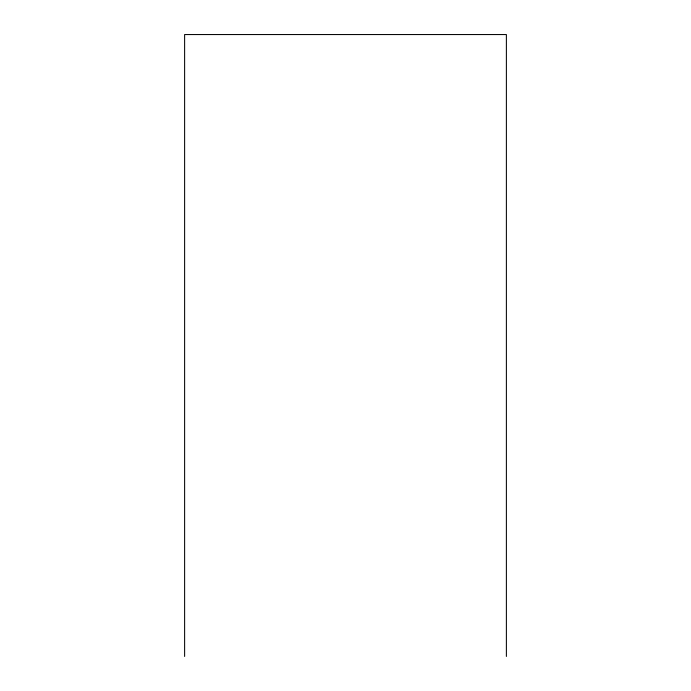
<?xml version="1.0" encoding="UTF-8"?>
<svg xmlns="http://www.w3.org/2000/svg" width="691" height="691" viewBox="0 0 691 691"><rect width="100%" height="100%" fill="white"/><g stroke="black" fill="none" stroke-linecap="round" stroke-linejoin="round"><path stroke-width="1.04" d="M506.382 656.45L506.382 34.55L184.618 34.55L184.618 656.45"/></g></svg>
